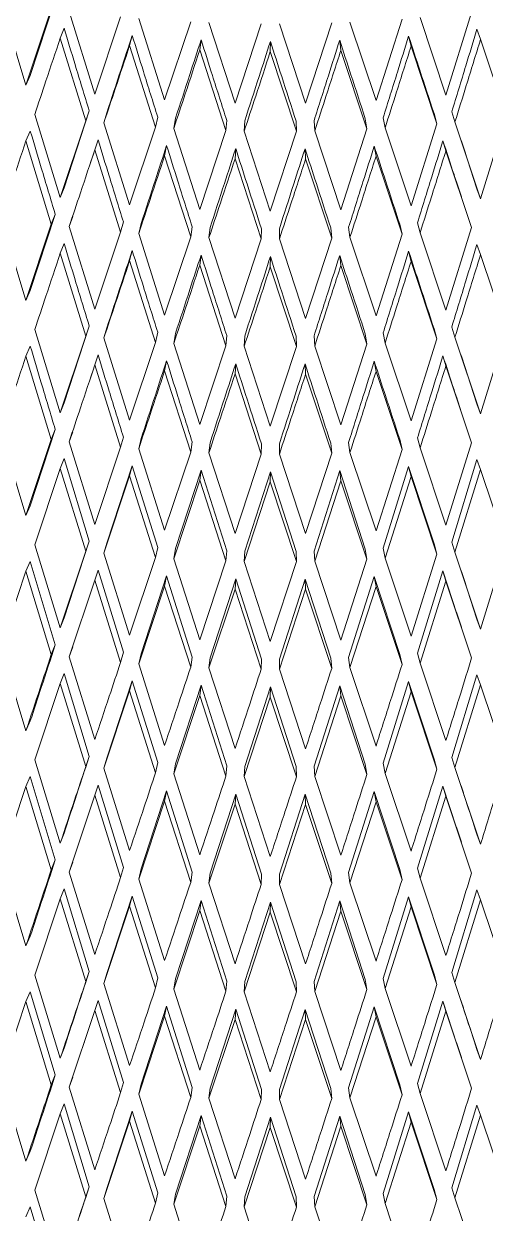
# Model space of a CAD drawing. Header units: centimetres. Extents: x -13594 to 4017, y -3206 to 1780.
# Drawn here: x 751.63 to 760.57, y -2015.4 to -1992.37 of the extents above; entities that cross this region are included whole.
import ezdxf

# ---------------------------------------------------------------- set-up
doc = ezdxf.new("R2010")
doc.units = ezdxf.units.CM

msp = doc.modelspace()

# ---------------------------------------------------------------- linework, layer by layer
at = {"color": 7, "linetype": 'Continuous', "lineweight": 0}
for p, q in [((752.24, -1991.898), (751.756, -1993.373)), ((751.182, -1991.944), (751.671, -1993.564)), ((751.671, -1993.564), (752.163, -1992.09)), ((752.509, -1992.134), (753.006, -1993.734)), ((753.006, -1993.734), (753.505, -1992.24)), ((753.855, -1992.269), (754.358, -1993.849)), ((754.358, -1993.849), (754.862, -1992.334)), ((755.215, -1992.349), (755.721, -1993.909)), ((757.088, -1993.913), (757.594, -1992.356)), ((757.947, -1992.342), (758.451, -1993.86)), ((758.451, -1993.86), (758.955, -1992.283)), ((759.305, -1992.255), (759.805, -1993.753)), ((759.805, -1993.753), (760.303, -1992.155)), ((752.409, -1992.459), (752.336, -1992.651)), ((755.721, -1993.909), (756.227, -1992.373)), ((756.581, -1992.374), (757.088, -1993.913)), ((760.406, -1992.48), (760.477, -1992.673)), ((752.832, -1994.255), (752.336, -1992.651)), ((753.73, -1992.599), (753.68, -1992.794)), ((754.182, -1994.377), (753.68, -1992.794)), ((755.064, -1992.685), (755.038, -1992.881)), ((756.406, -1992.716), (756.404, -1992.913)), ((757.748, -1992.692), (757.77, -1992.889)), ((759.083, -1992.613), (759.13, -1992.809)), ((759.631, -1994.309), (759.13, -1992.809)), ((760.971, -1994.153), (760.477, -1992.673)), ((755.544, -1994.443), (755.038, -1992.881)), ((756.911, -1994.454), (756.404, -1992.913)), ((758.275, -1994.409), (757.77, -1992.889)), ((751.756, -1993.373), (751.671, -1993.564)), ((751.842, -1994.129), (752.336, -1995.739)), ((752.897, -1994.061), (752.409, -1995.547)), ((752.832, -1994.255), (752.897, -1994.061)), ((753.18, -1994.291), (753.238, -1994.097)), ((754.182, -1994.377), (754.223, -1994.181)), ((754.534, -1994.399), (754.568, -1994.203)), ((758.627, -1994.389), (758.59, -1994.193)), ((759.631, -1994.309), (759.575, -1994.114)), ((759.98, -1994.274), (759.918, -1994.08)), ((760.477, -1995.761), (760.971, -1994.153)), ((752.336, -1995.739), (752.832, -1994.255)), ((753.18, -1994.291), (753.68, -1995.882)), ((753.68, -1995.882), (754.182, -1994.377)), ((754.534, -1994.399), (755.038, -1995.969)), ((755.544, -1994.443), (755.561, -1994.246)), ((755.898, -1994.452), (755.908, -1994.254)), ((756.911, -1994.454), (756.903, -1994.257)), ((757.264, -1994.448), (757.251, -1994.251)), ((757.77, -1995.976), (758.275, -1994.409)), ((758.275, -1994.409), (758.244, -1994.213)), ((758.627, -1994.389), (759.13, -1995.896)), ((759.13, -1995.896), (759.631, -1994.309)), ((759.98, -1994.274), (760.477, -1995.761)), ((751.756, -1994.452), (751.671, -1994.643)), ((752.163, -1996.256), (751.671, -1994.643)), ((752.901, -1995.127), (753.067, -1994.619)), ((753.067, -1994.619), (753.006, -1994.813)), ((755.038, -1995.969), (755.544, -1994.443)), ((755.898, -1994.452), (756.404, -1996.001)), ((756.404, -1996.001), (756.911, -1994.454)), ((757.264, -1994.448), (757.77, -1995.976)), ((759.747, -1994.637), (759.805, -1994.831)), ((760.182, -1994.88), (760.093, -1994.614)), ((760.104, -1994.647), (760.406, -1995.568)), ((753.505, -1996.406), (753.006, -1994.813)), ((754.396, -1994.732), (754.358, -1994.928)), ((755.734, -1994.79), (755.721, -1994.987)), ((757.077, -1994.794), (757.088, -1994.991)), ((758.417, -1994.742), (758.451, -1994.939)), ((760.303, -1996.321), (759.805, -1994.831)), ((754.862, -1996.5), (754.358, -1994.928)), ((756.227, -1996.539), (755.721, -1994.987)), ((757.594, -1996.522), (757.088, -1994.991)), ((758.955, -1996.449), (758.451, -1994.939)), ((752.409, -1995.547), (752.336, -1995.739)), ((760.104, -1995.724), (760.008, -1995.433)), ((760.406, -1995.568), (760.477, -1995.761)), ((751.182, -1996.11), (751.671, -1997.73)), ((751.671, -1997.73), (752.163, -1996.256)), ((752.24, -1996.064), (751.756, -1997.539)), ((752.163, -1996.256), (752.24, -1996.064)), ((752.509, -1996.3), (752.579, -1996.107)), ((753.505, -1996.406), (753.558, -1996.211)), ((753.855, -1996.435), (753.902, -1996.24)), ((758.955, -1996.449), (758.911, -1996.253)), ((759.305, -1996.421), (759.255, -1996.226)), ((752.509, -1996.3), (753.006, -1997.9)), ((753.006, -1997.9), (753.505, -1996.406)), ((753.855, -1996.435), (754.358, -1998.015)), ((754.358, -1998.015), (754.862, -1996.5)), ((754.862, -1996.5), (754.891, -1996.303)), ((755.215, -1996.515), (755.238, -1996.319)), ((756.227, -1996.539), (756.232, -1996.342)), ((756.581, -1996.54), (756.58, -1996.342)), ((757.594, -1996.522), (757.574, -1996.325)), ((757.947, -1996.508), (757.921, -1996.312)), ((758.451, -1998.026), (758.955, -1996.449)), ((759.305, -1996.421), (759.805, -1997.919)), ((759.805, -1997.919), (760.303, -1996.321)), ((752.409, -1996.625), (752.336, -1996.817)), ((755.215, -1996.515), (755.721, -1998.075)), ((755.721, -1998.075), (756.227, -1996.539)), ((756.581, -1996.54), (757.088, -1998.079)), ((757.088, -1998.079), (757.594, -1996.522)), ((757.947, -1996.508), (758.451, -1998.026)), ((760.406, -1996.646), (760.477, -1996.839)), ((752.832, -1998.421), (752.336, -1996.817)), ((753.73, -1996.765), (753.68, -1996.96)), ((754.182, -1998.543), (753.68, -1996.96)), ((755.064, -1996.851), (755.038, -1997.047)), ((756.406, -1996.882), (756.404, -1997.079)), ((757.748, -1996.858), (757.77, -1997.055)), ((759.083, -1996.779), (759.13, -1996.975)), ((760.971, -1998.319), (760.477, -1996.839)), ((755.544, -1998.609), (755.038, -1997.047)), ((756.911, -1998.62), (756.404, -1997.079)), ((758.275, -1998.575), (757.77, -1997.055)), ((759.631, -1998.475), (759.13, -1996.975)), ((751.756, -1997.539), (751.671, -1997.73)), ((751.842, -1998.295), (752.336, -1999.905)), ((752.897, -1998.227), (752.409, -1999.713)), ((752.832, -1998.421), (752.897, -1998.227)), ((753.18, -1998.457), (753.239, -1998.263)), ((754.182, -1998.543), (754.223, -1998.347)), ((759.631, -1998.475), (759.575, -1998.28)), ((759.98, -1998.44), (759.918, -1998.246)), ((760.477, -1999.927), (760.971, -1998.319)), ((752.336, -1999.905), (752.832, -1998.421)), ((753.18, -1998.457), (753.68, -2000.048)), ((753.68, -2000.048), (754.182, -1998.543)), ((754.534, -1998.565), (754.569, -1998.369)), ((754.534, -1998.565), (755.038, -2000.135)), ((755.544, -1998.609), (755.561, -1998.412)), ((755.898, -1998.618), (755.908, -1998.42)), ((756.911, -1998.62), (756.903, -1998.423)), ((757.264, -1998.614), (757.251, -1998.417)), ((757.77, -2000.142), (758.275, -1998.575)), ((758.275, -1998.575), (758.244, -1998.379)), ((758.627, -1998.555), (758.59, -1998.359)), ((758.627, -1998.555), (759.13, -2000.062)), ((759.13, -2000.062), (759.631, -1998.475)), ((759.98, -1998.44), (760.477, -1999.927)), ((751.756, -1998.618), (751.671, -1998.809)), ((752.163, -2000.422), (751.671, -1998.809)), ((752.901, -1999.293), (753.067, -1998.785)), ((753.067, -1998.785), (753.006, -1998.979)), ((755.038, -2000.135), (755.544, -1998.609)), ((755.898, -1998.618), (756.404, -2000.167)), ((756.404, -2000.167), (756.911, -1998.62)), ((757.264, -1998.614), (757.77, -2000.142)), ((759.747, -1998.802), (759.805, -1998.997)), ((760.181, -1999.043), (760.093, -1998.779)), ((753.505, -2000.572), (753.006, -1998.979)), ((754.396, -1998.898), (754.358, -1999.094)), ((755.734, -1998.956), (755.721, -1999.153)), ((757.077, -1998.96), (757.088, -1999.157)), ((758.417, -1998.908), (758.451, -1999.105)), ((760.303, -2000.487), (759.805, -1998.997)), ((760.104, -1998.812), (760.406, -1999.734)), ((754.862, -2000.666), (754.358, -1999.094)), ((756.227, -2000.705), (755.721, -1999.153)), ((757.594, -2000.688), (757.088, -1999.157)), ((758.955, -2000.615), (758.451, -1999.105)), ((752.409, -1999.713), (752.336, -1999.905)), ((760.103, -1999.888), (760.008, -1999.598)), ((760.406, -1999.734), (760.477, -1999.927)), ((751.182, -2000.276), (751.671, -2001.896)), ((751.671, -2001.896), (752.163, -2000.422)), ((752.24, -2000.23), (751.756, -2001.705)), ((752.163, -2000.422), (752.24, -2000.23)), ((752.509, -2000.466), (752.579, -2000.273)), ((753.505, -2000.572), (753.558, -2000.377)), ((753.855, -2000.601), (753.902, -2000.406)), ((758.955, -2000.615), (758.911, -2000.419)), ((759.305, -2000.587), (759.255, -2000.392)), ((752.509, -2000.466), (753.006, -2002.066)), ((753.006, -2002.066), (753.505, -2000.572)), ((753.855, -2000.601), (754.358, -2002.181)), ((754.862, -2000.666), (754.891, -2000.469)), ((755.215, -2000.681), (755.238, -2000.485)), ((756.227, -2000.705), (756.232, -2000.508)), ((756.581, -2000.706), (756.58, -2000.508)), ((757.594, -2000.688), (757.574, -2000.491)), ((757.947, -2000.674), (757.921, -2000.478)), ((758.451, -2002.192), (758.955, -2000.615)), ((759.305, -2000.587), (759.805, -2002.085)), ((759.805, -2002.085), (760.303, -2000.487)), ((752.409, -2000.791), (752.336, -2000.983)), ((752.897, -2002.393), (752.409, -2000.791)), ((754.358, -2002.181), (754.862, -2000.666)), ((755.215, -2000.681), (755.721, -2002.241)), ((755.721, -2002.241), (756.227, -2000.705)), ((756.581, -2000.706), (757.088, -2002.244)), ((757.088, -2002.244), (757.594, -2000.688)), ((757.947, -2000.674), (758.451, -2002.192)), ((759.918, -2002.412), (760.406, -2000.812)), ((760.406, -2000.812), (760.477, -2001.005)), ((752.336, -2000.983), (751.842, -2002.461)), ((752.832, -2002.587), (752.336, -2000.983)), ((753.238, -2002.429), (753.73, -2000.931)), ((753.73, -2000.931), (753.68, -2001.126)), ((754.223, -2002.513), (753.73, -2000.931)), ((754.568, -2002.535), (755.064, -2001.017)), ((755.064, -2001.017), (755.038, -2001.213)), ((755.561, -2002.578), (755.064, -2001.017)), ((755.908, -2002.586), (756.406, -2001.048)), ((756.406, -2001.048), (756.404, -2001.245)), ((756.903, -2002.589), (756.406, -2001.048)), ((757.251, -2002.583), (757.748, -2001.024)), ((758.244, -2002.545), (757.748, -2001.024)), ((757.748, -2001.024), (757.77, -2001.221)), ((758.59, -2002.525), (759.083, -2000.945)), ((759.575, -2002.446), (759.083, -2000.945)), ((759.083, -2000.945), (759.13, -2001.141)), ((760.477, -2001.005), (759.98, -2002.606)), ((760.971, -2002.485), (760.477, -2001.005)), ((753.68, -2001.126), (753.18, -2002.623)), ((754.182, -2002.709), (753.68, -2001.126)), ((755.038, -2001.213), (754.534, -2002.731)), ((755.544, -2002.775), (755.038, -2001.213)), ((756.404, -2001.245), (755.898, -2002.784)), ((756.911, -2002.786), (756.404, -2001.245)), ((757.77, -2001.221), (757.264, -2002.78)), ((758.275, -2002.741), (757.77, -2001.221)), ((759.13, -2001.141), (758.627, -2002.721)), ((759.631, -2002.641), (759.13, -2001.141)), ((751.671, -2001.896), (751.756, -2001.705)), ((751.842, -2002.461), (752.336, -2004.071)), ((752.897, -2002.393), (752.409, -2003.879)), ((752.897, -2002.393), (752.832, -2002.587)), ((753.239, -2002.429), (753.18, -2002.623)), ((759.575, -2002.446), (759.631, -2002.641)), ((759.918, -2002.412), (759.98, -2002.606)), ((760.477, -2004.093), (760.971, -2002.485)), ((752.336, -2004.071), (752.832, -2002.587)), ((753.18, -2002.623), (753.68, -2004.214)), ((753.68, -2004.214), (754.182, -2002.709)), ((754.223, -2002.513), (754.182, -2002.709)), ((754.569, -2002.535), (754.534, -2002.731)), ((755.561, -2002.578), (755.544, -2002.775)), ((755.908, -2002.586), (755.898, -2002.784)), ((756.903, -2002.589), (756.911, -2002.786)), ((757.251, -2002.583), (757.264, -2002.78)), ((758.244, -2002.545), (758.275, -2002.741)), ((758.59, -2002.525), (758.627, -2002.721)), ((758.627, -2002.721), (759.13, -2004.228)), ((759.13, -2004.228), (759.631, -2002.641)), ((759.98, -2002.606), (760.477, -2004.093)), ((751.671, -2002.975), (751.756, -2002.784)), ((752.24, -2004.396), (751.756, -2002.784)), ((752.883, -2003.513), (753.067, -2002.951)), ((753.006, -2003.145), (753.067, -2002.951)), ((753.558, -2004.543), (753.067, -2002.951)), ((754.534, -2002.731), (755.038, -2004.301)), ((755.038, -2004.301), (755.544, -2002.775)), ((755.898, -2002.784), (756.404, -2004.333)), ((756.404, -2004.333), (756.911, -2002.786)), ((757.264, -2002.78), (757.77, -2004.308)), ((757.77, -2004.308), (758.275, -2002.741)), ((760.182, -2003.213), (760.093, -2002.945)), ((751.671, -2002.975), (751.182, -2004.442)), ((752.163, -2004.588), (751.671, -2002.975)), ((753.006, -2003.145), (752.509, -2004.632)), ((753.505, -2004.738), (753.006, -2003.145)), ((753.902, -2004.572), (754.396, -2003.064)), ((754.358, -2003.26), (754.396, -2003.064)), ((754.891, -2004.635), (754.396, -2003.064)), ((755.238, -2004.651), (755.734, -2003.122)), ((755.721, -2003.319), (755.734, -2003.122)), ((756.232, -2004.674), (755.734, -2003.122)), ((756.579, -2004.674), (757.077, -2003.126)), ((757.574, -2004.657), (757.077, -2003.126)), ((757.088, -2003.323), (757.077, -2003.126)), ((757.921, -2004.644), (758.417, -2003.074)), ((758.911, -2004.585), (758.417, -2003.074)), ((758.451, -2003.271), (758.417, -2003.074)), ((759.255, -2004.558), (759.747, -2002.968)), ((759.805, -2003.163), (759.305, -2004.753)), ((760.018, -2003.796), (759.747, -2002.968)), ((759.805, -2003.163), (759.747, -2002.968)), ((760.303, -2004.653), (759.805, -2003.163)), ((760.104, -2002.978), (760.406, -2003.9)), ((754.358, -2003.26), (753.855, -2004.767)), ((754.862, -2004.832), (754.358, -2003.26)), ((755.721, -2003.319), (755.215, -2004.847)), ((756.227, -2004.871), (755.721, -2003.319)), ((757.088, -2003.323), (756.581, -2004.872)), ((757.594, -2004.854), (757.088, -2003.323)), ((758.451, -2003.271), (757.947, -2004.84)), ((758.955, -2004.781), (758.451, -2003.271)), ((760.104, -2004.056), (760.008, -2003.764)), ((752.336, -2004.071), (752.409, -2003.879)), ((760.477, -2004.093), (760.406, -2003.9)), ((751.182, -2004.442), (751.671, -2006.062)), ((752.24, -2004.396), (752.163, -2004.588)), ((752.579, -2004.439), (752.509, -2004.632)), ((753.558, -2004.543), (753.505, -2004.738)), ((759.255, -2004.558), (759.305, -2004.753)), ((760.236, -2004.459), (760.303, -2004.653)), ((752.509, -2004.632), (753.006, -2006.232)), ((753.902, -2004.572), (753.855, -2004.767)), ((753.855, -2004.767), (754.358, -2006.347)), ((754.891, -2004.635), (754.862, -2004.832)), ((755.238, -2004.651), (755.215, -2004.847)), ((756.232, -2004.674), (756.227, -2004.871)), ((756.58, -2004.674), (756.581, -2004.872)), ((757.574, -2004.657), (757.594, -2004.854)), ((757.921, -2004.644), (757.947, -2004.84)), ((758.911, -2004.585), (758.955, -2004.781)), ((759.305, -2004.753), (759.805, -2006.251)), ((752.336, -2005.149), (752.409, -2004.957)), ((752.897, -2006.559), (752.409, -2004.957)), ((755.215, -2004.847), (755.721, -2006.407)), ((756.581, -2004.872), (757.088, -2006.41)), ((757.947, -2004.84), (758.451, -2006.358)), ((759.918, -2006.578), (760.406, -2004.978)), ((760.477, -2005.171), (760.406, -2004.978)), ((752.336, -2005.149), (751.842, -2006.627)), ((752.832, -2006.753), (752.336, -2005.149)), ((753.238, -2006.595), (753.73, -2005.097)), ((753.68, -2005.292), (753.73, -2005.097)), ((754.223, -2006.679), (753.73, -2005.097)), ((754.568, -2006.701), (755.064, -2005.183)), ((755.038, -2005.379), (755.064, -2005.183)), ((755.561, -2006.744), (755.064, -2005.183)), ((755.908, -2006.752), (756.406, -2005.214)), ((756.404, -2005.411), (756.406, -2005.214)), ((756.903, -2006.755), (756.406, -2005.214)), ((757.251, -2006.749), (757.748, -2005.19)), ((758.244, -2006.711), (757.748, -2005.19)), ((757.77, -2005.387), (757.748, -2005.19)), ((758.59, -2006.691), (759.083, -2005.111)), ((759.575, -2006.612), (759.083, -2005.111)), ((759.13, -2005.307), (759.083, -2005.111)), ((760.477, -2005.171), (759.98, -2006.772)), ((760.971, -2006.651), (760.477, -2005.171)), ((753.68, -2005.292), (753.18, -2006.789)), ((754.182, -2006.875), (753.68, -2005.292)), ((755.038, -2005.379), (754.534, -2006.897)), ((755.544, -2006.941), (755.038, -2005.379)), ((756.404, -2005.411), (755.898, -2006.95)), ((756.911, -2006.952), (756.404, -2005.411)), ((757.77, -2005.387), (757.264, -2006.946)), ((758.275, -2006.907), (757.77, -2005.387)), ((759.13, -2005.307), (758.627, -2006.887)), ((759.631, -2006.807), (759.13, -2005.307)), ((751.671, -2006.062), (751.756, -2005.871)), ((751.842, -2006.627), (752.336, -2008.237)), ((752.897, -2006.559), (752.832, -2006.753)), ((753.239, -2006.595), (753.18, -2006.789)), ((759.575, -2006.612), (759.631, -2006.807)), ((759.918, -2006.578), (759.98, -2006.772)), ((753.18, -2006.789), (753.68, -2008.38)), ((754.223, -2006.679), (754.182, -2006.875)), ((754.569, -2006.701), (754.534, -2006.897)), ((755.561, -2006.744), (755.544, -2006.941)), ((755.908, -2006.752), (755.898, -2006.95)), ((756.903, -2006.755), (756.911, -2006.952)), ((757.251, -2006.749), (757.264, -2006.946)), ((758.244, -2006.711), (758.275, -2006.907)), ((758.59, -2006.691), (758.627, -2006.887)), ((759.98, -2006.772), (760.477, -2008.259)), ((751.671, -2007.141), (751.756, -2006.95)), ((752.24, -2008.562), (751.756, -2006.95)), ((754.534, -2006.897), (755.038, -2008.467)), ((755.898, -2006.95), (756.404, -2008.499)), ((757.264, -2006.946), (757.77, -2008.474)), ((758.627, -2006.887), (759.13, -2008.394)), ((751.671, -2007.141), (751.182, -2008.608)), ((752.163, -2008.754), (751.671, -2007.141)), ((753.006, -2007.311), (752.509, -2008.798)), ((752.883, -2007.679), (753.067, -2007.117)), ((753.006, -2007.311), (753.067, -2007.117)), ((753.505, -2008.904), (753.006, -2007.311)), ((753.558, -2008.709), (753.067, -2007.117)), ((753.902, -2008.738), (754.396, -2007.229)), ((754.358, -2007.426), (754.396, -2007.23)), ((754.891, -2008.801), (754.396, -2007.229)), ((755.238, -2008.817), (755.734, -2007.288)), ((755.721, -2007.485), (755.734, -2007.288)), ((756.232, -2008.84), (755.734, -2007.288)), ((756.579, -2008.84), (757.077, -2007.292)), ((757.574, -2008.823), (757.077, -2007.292)), ((757.088, -2007.489), (757.077, -2007.292)), ((757.921, -2008.81), (758.417, -2007.24)), ((758.911, -2008.751), (758.417, -2007.24)), ((758.451, -2007.437), (758.417, -2007.24)), ((759.255, -2008.724), (759.747, -2007.134)), ((759.805, -2007.329), (759.305, -2008.919)), ((760.018, -2007.963), (759.747, -2007.134)), ((759.805, -2007.329), (759.747, -2007.134)), ((760.303, -2008.819), (759.805, -2007.329)), ((754.358, -2007.426), (753.855, -2008.933)), ((754.862, -2008.998), (754.358, -2007.426)), ((755.721, -2007.485), (755.215, -2009.013)), ((756.227, -2009.037), (755.721, -2007.485)), ((757.088, -2007.489), (756.581, -2009.038)), ((757.594, -2009.02), (757.088, -2007.489)), ((758.451, -2007.437), (757.947, -2009.006)), ((758.955, -2008.947), (758.451, -2007.437)), ((760.104, -2008.222), (760.008, -2007.93)), ((752.336, -2008.237), (752.409, -2008.045)), ((760.477, -2008.259), (760.406, -2008.066)), ((751.182, -2008.608), (751.671, -2010.228)), ((752.24, -2008.562), (752.163, -2008.754)), ((752.579, -2008.605), (752.509, -2008.798)), ((753.558, -2008.709), (753.505, -2008.904)), ((760.236, -2008.625), (760.303, -2008.819)), ((752.509, -2008.798), (753.006, -2010.398)), ((753.902, -2008.738), (753.855, -2008.933)), ((753.855, -2008.933), (754.358, -2010.513)), ((754.891, -2008.801), (754.862, -2008.998)), ((755.238, -2008.817), (755.215, -2009.013)), ((756.232, -2008.84), (756.227, -2009.037)), ((756.58, -2008.84), (756.581, -2009.038)), ((757.574, -2008.823), (757.594, -2009.02)), ((757.921, -2008.81), (757.947, -2009.006)), ((758.911, -2008.751), (758.955, -2008.947)), ((759.255, -2008.724), (759.305, -2008.919)), ((759.305, -2008.919), (759.805, -2010.417)), ((752.336, -2009.315), (752.409, -2009.123)), ((752.897, -2010.725), (752.409, -2009.123)), ((755.215, -2009.013), (755.721, -2010.573)), ((756.581, -2009.038), (757.088, -2010.576)), ((757.947, -2009.006), (758.451, -2010.524)), ((759.918, -2010.744), (760.406, -2009.144)), ((760.477, -2009.337), (760.406, -2009.144)), ((752.336, -2009.315), (751.842, -2010.793)), ((752.832, -2010.919), (752.336, -2009.315)), ((753.238, -2010.761), (753.73, -2009.263)), ((753.68, -2009.458), (753.73, -2009.263)), ((754.223, -2010.845), (753.73, -2009.263)), ((754.568, -2010.867), (755.064, -2009.349)), ((755.038, -2009.545), (755.064, -2009.349)), ((755.561, -2010.91), (755.064, -2009.349)), ((755.908, -2010.918), (756.406, -2009.38)), ((756.404, -2009.577), (756.406, -2009.38)), ((756.903, -2010.921), (756.406, -2009.38)), ((757.251, -2010.915), (757.748, -2009.356)), ((758.244, -2010.877), (757.748, -2009.356)), ((757.77, -2009.553), (757.748, -2009.356)), ((758.59, -2010.857), (759.083, -2009.277)), ((759.575, -2010.778), (759.083, -2009.277)), ((759.13, -2009.473), (759.083, -2009.277)), ((760.477, -2009.337), (759.98, -2010.938)), ((760.971, -2010.817), (760.477, -2009.337)), ((753.68, -2009.458), (753.18, -2010.955)), ((754.182, -2011.041), (753.68, -2009.458)), ((755.038, -2009.545), (754.534, -2011.063)), ((755.544, -2011.107), (755.038, -2009.545)), ((756.404, -2009.577), (755.898, -2011.116)), ((756.911, -2011.118), (756.404, -2009.577)), ((757.77, -2009.553), (757.264, -2011.112)), ((758.275, -2011.073), (757.77, -2009.553)), ((759.13, -2009.473), (758.627, -2011.053)), ((759.631, -2010.973), (759.13, -2009.473)), ((751.671, -2010.228), (751.756, -2010.037)), ((752.897, -2010.725), (752.832, -2010.919)), ((753.238, -2010.761), (753.18, -2010.955)), ((759.575, -2010.778), (759.631, -2010.973)), ((759.918, -2010.744), (759.98, -2010.938)), ((751.842, -2010.793), (752.336, -2012.403)), ((753.18, -2010.955), (753.68, -2012.546)), ((754.223, -2010.845), (754.182, -2011.041)), ((754.568, -2010.867), (754.534, -2011.063)), ((755.561, -2010.91), (755.544, -2011.107)), ((755.908, -2010.918), (755.898, -2011.116)), ((756.903, -2010.921), (756.911, -2011.118)), ((757.251, -2010.915), (757.264, -2011.112)), ((758.244, -2010.877), (758.275, -2011.073)), ((758.59, -2010.857), (758.627, -2011.053)), ((759.98, -2010.938), (760.477, -2012.425)), ((751.671, -2011.307), (751.756, -2011.116)), ((752.24, -2012.728), (751.756, -2011.116)), ((754.534, -2011.063), (755.038, -2012.633)), ((755.898, -2011.116), (756.404, -2012.665)), ((757.264, -2011.112), (757.77, -2012.64)), ((758.627, -2011.053), (759.13, -2012.56)), ((751.671, -2011.307), (751.182, -2012.774)), ((752.163, -2012.92), (751.671, -2011.307)), ((753.006, -2011.477), (752.509, -2012.964)), ((752.883, -2011.845), (753.067, -2011.283)), ((753.006, -2011.477), (753.067, -2011.283)), ((753.505, -2013.07), (753.006, -2011.477)), ((753.558, -2012.875), (753.067, -2011.283)), ((753.902, -2012.904), (754.396, -2011.395)), ((754.358, -2011.592), (754.396, -2011.395)), ((754.891, -2012.967), (754.396, -2011.395)), ((755.238, -2012.983), (755.734, -2011.454)), ((755.721, -2011.651), (755.734, -2011.454)), ((756.232, -2013.006), (755.734, -2011.454)), ((756.579, -2013.006), (757.077, -2011.458)), ((757.574, -2012.989), (757.077, -2011.458)), ((757.088, -2011.655), (757.077, -2011.458)), ((757.921, -2012.976), (758.417, -2011.406)), ((758.911, -2012.917), (758.417, -2011.406)), ((758.451, -2011.603), (758.417, -2011.406)), ((759.255, -2012.89), (759.747, -2011.3)), ((760.018, -2012.129), (759.747, -2011.3)), ((759.805, -2011.495), (759.747, -2011.3)), ((754.358, -2011.592), (753.855, -2013.099)), ((754.862, -2013.164), (754.358, -2011.592)), ((755.721, -2011.651), (755.215, -2013.179)), ((756.227, -2013.203), (755.721, -2011.651)), ((757.088, -2011.655), (756.581, -2013.204)), ((757.594, -2013.186), (757.088, -2011.655)), ((758.451, -2011.603), (757.947, -2013.172)), ((758.955, -2013.113), (758.451, -2011.603)), ((759.805, -2011.495), (759.305, -2013.085)), ((760.303, -2012.985), (759.805, -2011.495)), ((752.818, -2012.04), (752.796, -2012.105)), ((760.104, -2012.388), (760.008, -2012.096)), ((752.336, -2012.403), (752.409, -2012.211)), ((760.477, -2012.425), (760.406, -2012.232)), ((751.182, -2012.774), (751.671, -2014.394)), ((752.24, -2012.728), (752.163, -2012.92)), ((752.579, -2012.771), (752.509, -2012.964)), ((760.236, -2012.791), (760.303, -2012.985)), ((752.509, -2012.964), (753.006, -2014.564)), ((753.558, -2012.875), (753.505, -2013.07)), ((753.902, -2012.904), (753.855, -2013.099)), ((754.891, -2012.967), (754.862, -2013.164)), ((755.237, -2012.983), (755.215, -2013.179)), ((756.232, -2013.006), (756.227, -2013.203)), ((756.579, -2013.006), (756.581, -2013.204)), ((757.574, -2012.989), (757.594, -2013.186)), ((757.921, -2012.976), (757.947, -2013.172)), ((758.911, -2012.917), (758.955, -2013.113)), ((759.255, -2012.89), (759.305, -2013.085)), ((759.305, -2013.085), (759.805, -2014.583)), ((752.336, -2013.481), (752.409, -2013.289)), ((752.897, -2014.891), (752.409, -2013.289)), ((753.855, -2013.099), (754.358, -2014.679)), ((755.215, -2013.179), (755.721, -2014.739)), ((756.581, -2013.204), (757.088, -2014.742)), ((757.947, -2013.172), (758.451, -2014.69)), ((759.918, -2014.91), (760.406, -2013.31)), ((760.477, -2013.503), (760.406, -2013.31)), ((752.336, -2013.481), (751.842, -2014.959)), ((752.832, -2015.085), (752.336, -2013.481)), ((753.238, -2014.927), (753.73, -2013.429)), ((753.68, -2013.624), (753.73, -2013.429)), ((754.223, -2015.011), (753.73, -2013.429)), ((754.568, -2015.033), (755.064, -2013.515)), ((755.038, -2013.711), (755.064, -2013.515)), ((755.561, -2015.076), (755.064, -2013.515)), ((755.908, -2015.084), (756.406, -2013.546)), ((756.404, -2013.743), (756.406, -2013.546)), ((756.903, -2015.087), (756.406, -2013.546)), ((757.251, -2015.081), (757.748, -2013.522)), ((758.244, -2015.043), (757.748, -2013.522)), ((757.77, -2013.719), (757.748, -2013.522)), ((758.59, -2015.023), (759.083, -2013.443)), ((759.575, -2014.944), (759.083, -2013.443)), ((759.13, -2013.639), (759.083, -2013.443)), ((760.477, -2013.503), (759.98, -2015.104)), ((760.971, -2014.983), (760.477, -2013.503)), ((753.68, -2013.624), (753.18, -2015.121)), ((754.182, -2015.207), (753.68, -2013.624)), ((755.038, -2013.711), (754.534, -2015.229)), ((755.544, -2015.273), (755.038, -2013.711)), ((756.404, -2013.743), (755.898, -2015.282)), ((756.911, -2015.284), (756.404, -2013.743)), ((757.77, -2013.719), (757.264, -2015.278)), ((758.275, -2015.239), (757.77, -2013.719)), ((759.13, -2013.639), (758.627, -2015.219)), ((759.631, -2015.139), (759.13, -2013.639)), ((751.671, -2014.394), (751.756, -2014.203)), ((752.897, -2014.891), (752.832, -2015.085)), ((753.238, -2014.927), (753.18, -2015.121)), ((759.918, -2014.91), (759.979, -2015.104)), ((751.842, -2014.959), (752.336, -2016.569)), ((753.18, -2015.121), (753.68, -2016.712)), ((754.223, -2015.011), (754.182, -2015.207)), ((754.568, -2015.033), (754.534, -2015.229)), ((755.561, -2015.076), (755.544, -2015.273)), ((755.908, -2015.084), (755.898, -2015.282)), ((756.903, -2015.087), (756.911, -2015.284)), ((757.251, -2015.081), (757.264, -2015.278)), ((758.244, -2015.043), (758.275, -2015.239)), ((758.589, -2015.023), (758.627, -2015.219)), ((759.575, -2014.944), (759.631, -2015.139)), ((759.98, -2015.104), (760.477, -2016.591)), ((751.671, -2015.473), (751.756, -2015.282)), ((752.24, -2016.894), (751.756, -2015.282)), ((754.534, -2015.229), (755.038, -2016.799)), ((755.898, -2015.282), (756.404, -2016.831)), ((757.264, -2015.278), (757.77, -2016.806)), ((758.627, -2015.219), (759.13, -2016.726))]:
    msp.add_line(p, q, dxfattribs=at)
for points, knots in [([(439.352, -2215.508), (442.193, -2214.683), (448.094, -2212.969), (457.133, -2209.887), (466.439, -2206.38), (475.79, -2202.486), (485.172, -2198.221), (494.577, -2193.586), (503.994, -2188.587), (513.413, -2183.23), (522.824, -2177.521), (532.217, -2171.466), (541.582, -2165.073), (550.909, -2158.347), (560.189, -2151.297), (569.412, -2143.93), (578.569, -2136.255), (587.648, -2128.278), (596.643, -2120.01), (605.542, -2111.459), (614.336, -2102.633), (623.017, -2093.544), (631.575, -2084.199), (640.002, -2074.61), (648.288, -2064.786), (656.425, -2054.738), (664.405, -2044.476), (672.218, -2034.012), (679.857, -2023.356), (687.314, -2012.52), (694.581, -2001.516), (701.65, -1990.354), (708.514, -1979.047), (715.165, -1967.607), (721.598, -1956.045), (727.803, -1944.375), (733.776, -1932.608), (739.51, -1920.756), (744.999, -1908.833), (750.236, -1896.851), (755.217, -1884.822), (759.935, -1872.76), (764.387, -1860.676), (768.566, -1848.584), (772.47, -1836.496), (776.092, -1824.425), (779.43, -1812.384), (782.48, -1800.385), (785.238, -1788.441), (787.702, -1776.565), (789.867, -1764.769), (791.733, -1753.065), (793.297, -1741.466), (794.556, -1729.984), (795.51, -1718.631), (796.156, -1707.42), (796.495, -1696.361), (796.524, -1685.467), (796.245, -1674.749), (795.655, -1664.219), (794.758, -1653.887), (793.55, -1643.768), (792.042, -1633.864), (790.2, -1624.215), (788.706, -1617.284), (787.734, -1613.651), (787.579, -1613.07)], [0, 0, 0, 0, 0.014701, 0.030542, 0.046388, 0.062238, 0.078091, 0.093946, 0.109801, 0.125657, 0.141512, 0.157366, 0.173219, 0.189071, 0.204921, 0.22077, 0.236616, 0.252461, 0.268304, 0.284146, 0.299986, 0.315824, 0.331661, 0.347496, 0.36333, 0.379163, 0.394996, 0.410827, 0.426657, 0.442487, 0.458316, 0.474145, 0.489974, 0.505802, 0.521631, 0.537459, 0.553288, 0.569118, 0.584948, 0.600778, 0.616609, 0.632441, 0.648275, 0.664109, 0.679945, 0.695782, 0.71162, 0.72746, 0.743302, 0.759146, 0.774992, 0.79084, 0.806689, 0.822541, 0.838395, 0.85425, 0.870107, 0.885966, 0.901826, 0.917687, 0.933548, 0.949409, 0.965268, 0.981126, 0.99698, 1, 1, 1, 1]), ([(752.897, -1994.061), (752.805, -1993.762), (752.643, -1993.229), (752.481, -1992.694), (752.409, -1992.459)], [0, 0, 0, 0, 0.56, 1, 1, 1, 1]), ([(759.918, -1994.08), (760.009, -1993.782), (760.172, -1993.249), (760.335, -1992.715), (760.406, -1992.48)], [0, 0, 0, 0, 0.5599999, 1, 1, 1, 1]), ([(752.336, -1992.651), (752.243, -1992.928), (752.079, -1993.421), (751.915, -1993.912), (751.842, -1994.129)], [0, 0, 0, 0, 0.5599999, 1, 1, 1, 1]), ([(753.68, -1992.794), (753.587, -1993.074), (753.42, -1993.574), (753.253, -1994.072), (753.18, -1994.291)], [0, 0, 0, 0, 0.56, 1, 1, 1, 1]), ([(753.238, -1994.097), (753.33, -1993.818), (753.494, -1993.319), (753.658, -1992.819), (753.73, -1992.599)], [0, 0, 0, 0, 0.56, 1, 1, 1, 1]), ([(754.223, -1994.181), (754.131, -1993.886), (753.966, -1993.36), (753.802, -1992.831), (753.73, -1992.599)], [0, 0, 0, 0, 0.56, 1, 1, 1, 1]), ([(754.568, -1994.203), (754.661, -1993.92), (754.826, -1993.415), (754.991, -1992.908), (755.064, -1992.685)], [0, 0, 0, 0, 0.56, 1, 1, 1, 1]), ([(755.561, -1994.246), (755.468, -1993.955), (755.302, -1993.436), (755.137, -1992.914), (755.064, -1992.685)], [0, 0, 0, 0, 0.5599999, 1, 1, 1, 1]), ([(755.908, -1994.254), (756.001, -1993.968), (756.167, -1993.456), (756.333, -1992.942), (756.406, -1992.716)], [0, 0, 0, 0, 0.56, 1, 1, 1, 1]), ([(756.903, -1994.257), (756.81, -1993.97), (756.645, -1993.457), (756.479, -1992.942), (756.406, -1992.716)], [0, 0, 0, 0, 0.56, 1, 1, 1, 1]), ([(757.251, -1994.251), (757.344, -1993.96), (757.509, -1993.442), (757.675, -1992.921), (757.748, -1992.692)], [0, 0, 0, 0, 0.56, 1, 1, 1, 1]), ([(758.244, -1994.213), (758.151, -1993.929), (757.986, -1993.423), (757.82, -1992.915), (757.748, -1992.692)], [0, 0, 0, 0, 0.56, 1, 1, 1, 1]), ([(758.59, -1994.193), (758.682, -1993.898), (758.847, -1993.373), (759.011, -1992.845), (759.083, -1992.613)], [0, 0, 0, 0, 0.56, 1, 1, 1, 1]), ([(759.13, -1992.809), (759.036, -1993.104), (758.869, -1993.632), (758.701, -1994.157), (758.627, -1994.389)], [0, 0, 0, 0, 0.56, 1, 1, 1, 1]), ([(759.575, -1994.114), (759.484, -1993.834), (759.32, -1993.335), (759.156, -1992.834), (759.083, -1992.613)], [0, 0, 0, 0, 0.56, 1, 1, 1, 1]), ([(760.477, -1992.673), (760.384, -1992.973), (760.219, -1993.507), (760.053, -1994.039), (759.98, -1994.274)], [0, 0, 0, 0, 0.56, 1, 1, 1, 1]), ([(755.038, -1992.881), (754.944, -1993.165), (754.776, -1993.672), (754.608, -1994.177), (754.534, -1994.399)], [0, 0, 0, 0, 0.56, 1, 1, 1, 1]), ([(756.404, -1992.913), (756.31, -1993.201), (756.141, -1993.714), (755.972, -1994.226), (755.898, -1994.452)], [0, 0, 0, 0, 0.56, 1, 1, 1, 1]), ([(757.77, -1992.889), (757.676, -1993.18), (757.507, -1993.701), (757.339, -1994.22), (757.264, -1994.448)], [0, 0, 0, 0, 0.56, 1, 1, 1, 1]), ([(751.671, -1994.643), (751.579, -1994.917), (751.416, -1995.407), (751.254, -1995.895), (751.182, -1996.11)], [0, 0, 0, 0, 0.5599999, 1, 1, 1, 1]), ([(752.24, -1996.064), (752.149, -1995.763), (751.988, -1995.227), (751.827, -1994.689), (751.756, -1994.452)], [0, 0, 0, 0, 0.56, 1, 1, 1, 1]), ([(753.558, -1996.211), (753.466, -1995.914), (753.302, -1995.384), (753.139, -1994.852), (753.067, -1994.619)], [0, 0, 0, 0, 0.56, 1, 1, 1, 1]), ([(759.255, -1996.226), (759.347, -1995.93), (759.511, -1995.401), (759.675, -1994.87), (759.747, -1994.637)], [0, 0, 0, 0, 0.56, 1, 1, 1, 1]), ([(760.009, -1995.436), (759.993, -1995.388), (759.906, -1995.123), (759.819, -1994.856), (759.747, -1994.637)], [0, 0, 0, 0, 0.178716, 1, 1, 1, 1]), ([(753.006, -1994.813), (752.913, -1995.091), (752.747, -1995.587), (752.581, -1996.082), (752.509, -1996.3)], [0, 0, 0, 0, 0.56, 1, 1, 1, 1]), ([(753.902, -1996.24), (753.994, -1995.959), (754.158, -1995.457), (754.323, -1994.953), (754.396, -1994.732)], [0, 0, 0, 0, 0.56, 1, 1, 1, 1]), ([(754.891, -1996.303), (754.798, -1996.011), (754.633, -1995.487), (754.468, -1994.962), (754.396, -1994.732)], [0, 0, 0, 0, 0.56, 1, 1, 1, 1]), ([(755.238, -1996.319), (755.33, -1996.034), (755.496, -1995.525), (755.662, -1995.015), (755.734, -1994.79)], [0, 0, 0, 0, 0.56, 1, 1, 1, 1]), ([(756.232, -1996.342), (756.139, -1996.052), (755.973, -1995.536), (755.807, -1995.018), (755.734, -1994.79)], [0, 0, 0, 0, 0.56, 1, 1, 1, 1]), ([(756.579, -1996.342), (756.672, -1996.054), (756.838, -1995.538), (757.004, -1995.021), (757.077, -1994.794)], [0, 0, 0, 0, 0.56, 1, 1, 1, 1]), ([(757.574, -1996.325), (757.481, -1996.039), (757.316, -1995.53), (757.15, -1995.019), (757.077, -1994.794)], [0, 0, 0, 0, 0.56, 1, 1, 1, 1]), ([(757.921, -1996.312), (758.014, -1996.019), (758.179, -1995.497), (758.344, -1994.973), (758.417, -1994.742)], [0, 0, 0, 0, 0.56, 1, 1, 1, 1]), ([(758.911, -1996.253), (758.819, -1995.972), (758.654, -1995.469), (758.489, -1994.964), (758.417, -1994.742)], [0, 0, 0, 0, 0.56, 1, 1, 1, 1]), ([(759.805, -1994.831), (759.712, -1995.128), (759.546, -1995.659), (759.379, -1996.188), (759.305, -1996.421)], [0, 0, 0, 0, 0.56, 1, 1, 1, 1]), ([(754.358, -1994.928), (754.264, -1995.21), (754.096, -1995.713), (753.929, -1996.215), (753.855, -1996.435)], [0, 0, 0, 0, 0.56, 1, 1, 1, 1]), ([(755.721, -1994.987), (755.626, -1995.273), (755.458, -1995.783), (755.289, -1996.292), (755.215, -1996.515)], [0, 0, 0, 0, 0.56, 1, 1, 1, 1]), ([(757.088, -1994.991), (756.993, -1995.28), (756.824, -1995.798), (756.655, -1996.313), (756.581, -1996.54)], [0, 0, 0, 0, 0.56, 1, 1, 1, 1]), ([(758.451, -1994.939), (758.357, -1995.232), (758.189, -1995.756), (758.021, -1996.279), (757.947, -1996.508)], [0, 0, 0, 0, 0.5599999, 1, 1, 1, 1]), ([(752.897, -1998.227), (752.805, -1997.928), (752.643, -1997.395), (752.481, -1996.86), (752.409, -1996.625)], [0, 0, 0, 0, 0.56, 1, 1, 1, 1]), ([(759.918, -1998.246), (760.009, -1997.948), (760.172, -1997.415), (760.335, -1996.881), (760.406, -1996.646)], [0, 0, 0, 0, 0.56, 1, 1, 1, 1]), ([(752.336, -1996.817), (752.243, -1997.094), (752.079, -1997.587), (751.915, -1998.078), (751.842, -1998.295)], [0, 0, 0, 0, 0.56, 1, 1, 1, 1]), ([(753.68, -1996.96), (753.587, -1997.24), (753.42, -1997.74), (753.253, -1998.238), (753.18, -1998.457)], [0, 0, 0, 0, 0.5599999, 1, 1, 1, 1]), ([(753.238, -1998.263), (753.33, -1997.984), (753.494, -1997.485), (753.658, -1996.985), (753.73, -1996.765)], [0, 0, 0, 0, 0.56, 1, 1, 1, 1]), ([(754.223, -1998.347), (754.131, -1998.052), (753.966, -1997.526), (753.802, -1996.997), (753.73, -1996.765)], [0, 0, 0, 0, 0.56, 1, 1, 1, 1]), ([(754.568, -1998.369), (754.661, -1998.086), (754.826, -1997.581), (754.991, -1997.074), (755.064, -1996.851)], [0, 0, 0, 0, 0.56, 1, 1, 1, 1]), ([(755.561, -1998.412), (755.468, -1998.121), (755.302, -1997.602), (755.137, -1997.08), (755.064, -1996.851)], [0, 0, 0, 0, 0.56, 1, 1, 1, 1]), ([(755.908, -1998.42), (756.001, -1998.134), (756.167, -1997.622), (756.333, -1997.108), (756.406, -1996.882)], [0, 0, 0, 0, 0.56, 1, 1, 1, 1]), ([(756.903, -1998.423), (756.81, -1998.136), (756.645, -1997.623), (756.479, -1997.108), (756.406, -1996.882)], [0, 0, 0, 0, 0.56, 1, 1, 1, 1]), ([(757.251, -1998.417), (757.344, -1998.126), (757.509, -1997.608), (757.675, -1997.087), (757.748, -1996.858)], [0, 0, 0, 0, 0.5599999, 1, 1, 1, 1]), ([(758.244, -1998.379), (758.151, -1998.095), (757.986, -1997.589), (757.82, -1997.081), (757.748, -1996.858)], [0, 0, 0, 0, 0.56, 1, 1, 1, 1]), ([(758.59, -1998.359), (758.682, -1998.064), (758.847, -1997.539), (759.011, -1997.011), (759.083, -1996.779)], [0, 0, 0, 0, 0.56, 1, 1, 1, 1]), ([(759.575, -1998.28), (759.484, -1998), (759.32, -1997.501), (759.156, -1997), (759.083, -1996.779)], [0, 0, 0, 0, 0.56, 1, 1, 1, 1]), ([(760.477, -1996.839), (760.384, -1997.139), (760.219, -1997.673), (760.053, -1998.205), (759.98, -1998.44)], [0, 0, 0, 0, 0.56, 1, 1, 1, 1]), ([(755.038, -1997.047), (754.944, -1997.331), (754.776, -1997.838), (754.608, -1998.343), (754.534, -1998.565)], [0, 0, 0, 0, 0.56, 1, 1, 1, 1]), ([(756.404, -1997.079), (756.31, -1997.367), (756.141, -1997.88), (755.972, -1998.392), (755.898, -1998.618)], [0, 0, 0, 0, 0.56, 1, 1, 1, 1]), ([(757.77, -1997.055), (757.676, -1997.346), (757.507, -1997.867), (757.339, -1998.386), (757.264, -1998.614)], [0, 0, 0, 0, 0.56, 1, 1, 1, 1]), ([(759.13, -1996.975), (759.036, -1997.27), (758.869, -1997.798), (758.701, -1998.323), (758.627, -1998.555)], [0, 0, 0, 0, 0.56, 1, 1, 1, 1]), ([(751.671, -1998.809), (751.579, -1999.083), (751.416, -1999.573), (751.254, -2000.061), (751.182, -2000.276)], [0, 0, 0, 0, 0.56, 1, 1, 1, 1]), ([(752.24, -2000.23), (752.149, -1999.929), (751.988, -1999.393), (751.827, -1998.855), (751.756, -1998.618)], [0, 0, 0, 0, 0.5599999, 1, 1, 1, 1]), ([(753.558, -2000.377), (753.466, -2000.08), (753.302, -1999.55), (753.139, -1999.018), (753.067, -1998.785)], [0, 0, 0, 0, 0.5599999, 1, 1, 1, 1]), ([(759.255, -2000.392), (759.347, -2000.096), (759.511, -1999.567), (759.675, -1999.036), (759.747, -1998.802)], [0, 0, 0, 0, 0.56, 1, 1, 1, 1]), ([(760.009, -1999.601), (759.993, -1999.554), (759.906, -1999.288), (759.819, -1999.022), (759.747, -1998.802)], [0, 0, 0, 0, 0.177224, 1, 1, 1, 1]), ([(753.006, -1998.979), (752.913, -1999.257), (752.747, -1999.753), (752.581, -2000.248), (752.509, -2000.466)], [0, 0, 0, 0, 0.56, 1, 1, 1, 1]), ([(753.902, -2000.406), (753.994, -2000.125), (754.158, -1999.623), (754.323, -1999.119), (754.396, -1998.898)], [0, 0, 0, 0, 0.56, 1, 1, 1, 1]), ([(754.891, -2000.469), (754.798, -2000.176), (754.633, -1999.653), (754.468, -1999.128), (754.396, -1998.898)], [0, 0, 0, 0, 0.56, 1, 1, 1, 1]), ([(755.238, -2000.485), (755.33, -2000.2), (755.496, -1999.691), (755.662, -1999.181), (755.734, -1998.956)], [0, 0, 0, 0, 0.56, 1, 1, 1, 1]), ([(756.232, -2000.508), (756.139, -2000.218), (755.973, -1999.702), (755.807, -1999.184), (755.734, -1998.956)], [0, 0, 0, 0, 0.56, 1, 1, 1, 1]), ([(756.579, -2000.508), (756.672, -2000.22), (756.838, -1999.704), (757.004, -1999.187), (757.077, -1998.96)], [0, 0, 0, 0, 0.56, 1, 1, 1, 1]), ([(757.574, -2000.491), (757.481, -2000.205), (757.316, -1999.696), (757.15, -1999.185), (757.077, -1998.96)], [0, 0, 0, 0, 0.56, 1, 1, 1, 1]), ([(757.921, -2000.478), (758.014, -2000.185), (758.179, -1999.663), (758.344, -1999.139), (758.417, -1998.908)], [0, 0, 0, 0, 0.5599999, 1, 1, 1, 1]), ([(758.911, -2000.419), (758.819, -2000.138), (758.654, -1999.635), (758.489, -1999.13), (758.417, -1998.908)], [0, 0, 0, 0, 0.56, 1, 1, 1, 1]), ([(759.805, -1998.997), (759.712, -1999.294), (759.546, -1999.825), (759.379, -2000.354), (759.305, -2000.587)], [0, 0, 0, 0, 0.56, 1, 1, 1, 1]), ([(754.358, -1999.094), (754.264, -1999.376), (754.096, -1999.879), (753.929, -2000.381), (753.855, -2000.601)], [0, 0, 0, 0, 0.56, 1, 1, 1, 1]), ([(755.721, -1999.153), (755.626, -1999.439), (755.458, -1999.949), (755.289, -2000.458), (755.215, -2000.681)], [0, 0, 0, 0, 0.56, 1, 1, 1, 1]), ([(757.088, -1999.157), (756.993, -1999.446), (756.824, -1999.964), (756.655, -2000.479), (756.581, -2000.706)], [0, 0, 0, 0, 0.56, 1, 1, 1, 1]), ([(758.451, -1999.105), (758.357, -1999.398), (758.189, -1999.922), (758.021, -2000.445), (757.947, -2000.674)], [0, 0, 0, 0, 0.56, 1, 1, 1, 1]), ([(752.24, -2004.396), (752.149, -2004.672), (751.988, -2005.164), (751.827, -2005.655), (751.756, -2005.871)], [0, 0, 0, 0, 0.56, 1, 1, 1, 1]), ([(751.671, -2006.062), (751.763, -2005.788), (751.926, -2005.297), (752.091, -2004.805), (752.163, -2004.588)], [0, 0, 0, 0, 0.56, 1, 1, 1, 1]), ([(753.006, -2006.232), (753.099, -2005.954), (753.265, -2005.456), (753.432, -2004.957), (753.505, -2004.738)], [0, 0, 0, 0, 0.56, 1, 1, 1, 1]), ([(758.451, -2006.358), (758.545, -2006.064), (758.713, -2005.54), (758.881, -2005.013), (758.955, -2004.781)], [0, 0, 0, 0, 0.56, 1, 1, 1, 1]), ([(759.805, -2006.251), (759.898, -2005.953), (760.065, -2005.421), (760.23, -2004.888), (760.303, -2004.653)], [0, 0, 0, 0, 0.56, 1, 1, 1, 1]), ([(754.358, -2006.347), (754.452, -2006.065), (754.62, -2005.561), (754.788, -2005.055), (754.862, -2004.832)], [0, 0, 0, 0, 0.56, 1, 1, 1, 1]), ([(755.721, -2006.407), (755.815, -2006.121), (755.984, -2005.61), (756.153, -2005.097), (756.227, -2004.871)], [0, 0, 0, 0, 0.56, 1, 1, 1, 1]), ([(757.088, -2006.41), (757.182, -2006.12), (757.351, -2005.602), (757.519, -2005.083), (757.594, -2004.854)], [0, 0, 0, 0, 0.56, 1, 1, 1, 1]), ([(752.897, -2006.559), (752.805, -2006.837), (752.643, -2007.333), (752.481, -2007.827), (752.409, -2008.045)], [0, 0, 0, 0, 0.56, 1, 1, 1, 1]), ([(752.336, -2008.237), (752.428, -2007.961), (752.593, -2007.467), (752.759, -2006.971), (752.832, -2006.753)], [0, 0, 0, 0, 0.5599999, 1, 1, 1, 1]), ([(759.13, -2008.394), (759.224, -2008.099), (759.391, -2007.57), (759.558, -2007.04), (759.631, -2006.807)], [0, 0, 0, 0, 0.56, 1, 1, 1, 1]), ([(760.477, -2008.259), (760.569, -2007.959), (760.734, -2007.424), (760.899, -2006.887), (760.971, -2006.651)], [0, 0, 0, 0, 0.56, 1, 1, 1, 1]), ([(753.68, -2008.38), (753.774, -2008.099), (753.941, -2007.599), (754.108, -2007.096), (754.182, -2006.875)], [0, 0, 0, 0, 0.56, 1, 1, 1, 1]), ([(755.038, -2008.467), (755.133, -2008.183), (755.301, -2007.675), (755.47, -2007.166), (755.544, -2006.941)], [0, 0, 0, 0, 0.56, 1, 1, 1, 1]), ([(756.404, -2008.499), (756.499, -2008.21), (756.668, -2007.696), (756.836, -2007.18), (756.911, -2006.952)], [0, 0, 0, 0, 0.56, 1, 1, 1, 1]), ([(757.77, -2008.474), (757.865, -2008.182), (758.033, -2007.661), (758.201, -2007.138), (758.275, -2006.907)], [0, 0, 0, 0, 0.5599999, 1, 1, 1, 1]), ([(760.094, -2007.114), (760.126, -2007.214), (760.231, -2007.532), (760.335, -2007.848), (760.406, -2008.066)], [0, 0, 0, 0, 0.312294, 1, 1, 1, 1]), ([(752.24, -2008.562), (752.149, -2008.838), (751.988, -2009.33), (751.827, -2009.821), (751.756, -2010.037)], [0, 0, 0, 0, 0.56, 1, 1, 1, 1]), ([(751.671, -2010.228), (751.763, -2009.954), (751.926, -2009.463), (752.091, -2008.971), (752.163, -2008.754)], [0, 0, 0, 0, 0.56, 1, 1, 1, 1]), ([(753.006, -2010.398), (753.099, -2010.12), (753.265, -2009.622), (753.432, -2009.123), (753.505, -2008.904)], [0, 0, 0, 0, 0.5599999, 1, 1, 1, 1]), ([(759.805, -2010.417), (759.898, -2010.119), (760.065, -2009.587), (760.23, -2009.054), (760.303, -2008.819)], [0, 0, 0, 0, 0.56, 1, 1, 1, 1]), ([(754.358, -2010.513), (754.452, -2010.231), (754.62, -2009.727), (754.788, -2009.221), (754.862, -2008.998)], [0, 0, 0, 0, 0.56, 1, 1, 1, 1]), ([(755.721, -2010.573), (755.815, -2010.287), (755.984, -2009.776), (756.153, -2009.263), (756.227, -2009.037)], [0, 0, 0, 0, 0.56, 1, 1, 1, 1]), ([(757.088, -2010.576), (757.182, -2010.286), (757.351, -2009.768), (757.519, -2009.249), (757.594, -2009.02)], [0, 0, 0, 0, 0.56, 1, 1, 1, 1]), ([(758.451, -2010.524), (758.545, -2010.23), (758.713, -2009.706), (758.881, -2009.179), (758.955, -2008.947)], [0, 0, 0, 0, 0.56, 1, 1, 1, 1]), ([(752.897, -2010.725), (752.805, -2011.003), (752.643, -2011.499), (752.481, -2011.993), (752.409, -2012.211)], [0, 0, 0, 0, 0.56, 1, 1, 1, 1]), ([(752.336, -2012.403), (752.428, -2012.127), (752.593, -2011.633), (752.759, -2011.137), (752.832, -2010.919)], [0, 0, 0, 0, 0.56, 1, 1, 1, 1]), ([(759.13, -2012.56), (759.224, -2012.265), (759.391, -2011.736), (759.558, -2011.206), (759.631, -2010.973)], [0, 0, 0, 0, 0.56, 1, 1, 1, 1]), ([(760.477, -2012.425), (760.569, -2012.125), (760.734, -2011.59), (760.899, -2011.053), (760.971, -2010.817)], [0, 0, 0, 0, 0.56, 1, 1, 1, 1]), ([(753.68, -2012.546), (753.774, -2012.265), (753.941, -2011.765), (754.108, -2011.262), (754.182, -2011.041)], [0, 0, 0, 0, 0.5599999, 1, 1, 1, 1]), ([(755.038, -2012.633), (755.133, -2012.349), (755.301, -2011.841), (755.47, -2011.332), (755.544, -2011.107)], [0, 0, 0, 0, 0.5599999, 1, 1, 1, 1]), ([(756.404, -2012.665), (756.499, -2012.376), (756.668, -2011.862), (756.836, -2011.346), (756.911, -2011.118)], [0, 0, 0, 0, 0.56, 1, 1, 1, 1]), ([(757.77, -2012.64), (757.865, -2012.348), (758.033, -2011.827), (758.201, -2011.304), (758.275, -2011.073)], [0, 0, 0, 0, 0.5599999, 1, 1, 1, 1]), ([(760.093, -2011.279), (760.126, -2011.379), (760.231, -2011.697), (760.335, -2012.014), (760.406, -2012.232)], [0, 0, 0, 0, 0.31326, 1, 1, 1, 1]), ([(752.24, -2012.728), (752.149, -2013.004), (751.988, -2013.496), (751.827, -2013.987), (751.756, -2014.203)], [0, 0, 0, 0, 0.56, 1, 1, 1, 1]), ([(751.671, -2014.394), (751.763, -2014.12), (751.926, -2013.629), (752.091, -2013.137), (752.163, -2012.92)], [0, 0, 0, 0, 0.56, 1, 1, 1, 1]), ([(753.006, -2014.564), (753.099, -2014.286), (753.265, -2013.788), (753.432, -2013.289), (753.505, -2013.07)], [0, 0, 0, 0, 0.56, 1, 1, 1, 1]), ([(759.805, -2014.583), (759.898, -2014.285), (760.065, -2013.753), (760.23, -2013.22), (760.303, -2012.985)], [0, 0, 0, 0, 0.56, 1, 1, 1, 1]), ([(754.358, -2014.679), (754.452, -2014.397), (754.62, -2013.893), (754.788, -2013.387), (754.862, -2013.164)], [0, 0, 0, 0, 0.5599999, 1, 1, 1, 1]), ([(755.721, -2014.739), (755.815, -2014.453), (755.984, -2013.942), (756.153, -2013.429), (756.227, -2013.203)], [0, 0, 0, 0, 0.56, 1, 1, 1, 1]), ([(757.088, -2014.742), (757.182, -2014.452), (757.351, -2013.934), (757.519, -2013.415), (757.594, -2013.186)], [0, 0, 0, 0, 0.56, 1, 1, 1, 1]), ([(758.451, -2014.69), (758.545, -2014.396), (758.713, -2013.872), (758.881, -2013.345), (758.955, -2013.113)], [0, 0, 0, 0, 0.56, 1, 1, 1, 1]), ([(752.897, -2014.891), (752.805, -2015.169), (752.643, -2015.665), (752.481, -2016.159), (752.409, -2016.377)], [0, 0, 0, 0, 0.56, 1, 1, 1, 1]), ([(752.336, -2016.569), (752.428, -2016.293), (752.593, -2015.799), (752.759, -2015.303), (752.832, -2015.085)], [0, 0, 0, 0, 0.56, 1, 1, 1, 1]), ([(759.13, -2016.726), (759.224, -2016.431), (759.391, -2015.902), (759.558, -2015.372), (759.631, -2015.139)], [0, 0, 0, 0, 0.56, 1, 1, 1, 1]), ([(760.477, -2016.591), (760.569, -2016.291), (760.734, -2015.756), (760.899, -2015.219), (760.971, -2014.983)], [0, 0, 0, 0, 0.56, 1, 1, 1, 1]), ([(753.68, -2016.712), (753.774, -2016.431), (753.941, -2015.931), (754.108, -2015.428), (754.182, -2015.207)], [0, 0, 0, 0, 0.56, 1, 1, 1, 1]), ([(755.038, -2016.799), (755.133, -2016.515), (755.301, -2016.007), (755.47, -2015.498), (755.544, -2015.273)], [0, 0, 0, 0, 0.5599999, 1, 1, 1, 1]), ([(756.404, -2016.831), (756.499, -2016.542), (756.668, -2016.028), (756.836, -2015.512), (756.911, -2015.284)], [0, 0, 0, 0, 0.56, 1, 1, 1, 1]), ([(757.77, -2016.806), (757.865, -2016.514), (758.033, -2015.993), (758.201, -2015.47), (758.275, -2015.239)], [0, 0, 0, 0, 0.5599999, 1, 1, 1, 1])]:
    msp.add_open_spline(points, degree=3, knots=knots, dxfattribs=at)

doc.saveas('drawing.dxf')
